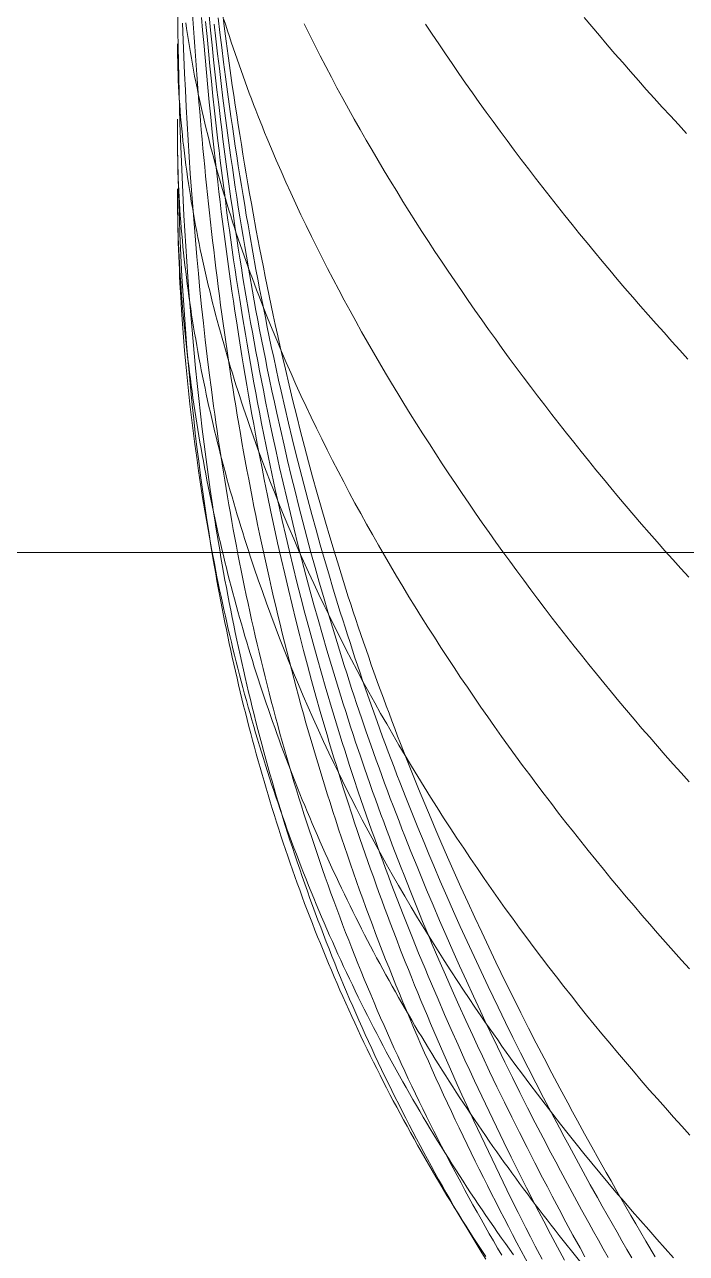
# Model space of a CAD drawing. Extents: x 11249 to 82946, y 15238 to 34763.
# Drawn here: x 53569 to 53851, y 26323 to 26846 of the extents above; entities that cross this region are included whole.
import ezdxf

# ---------------------------------------------------------------- set-up
doc = ezdxf.new("R2010")
doc.units = 0
doc.header["$LTSCALE"] = 250
doc.layers.add('03_Lines_Frames1', color=7, linetype='CONTINUOUS', lineweight=15)
doc.layers.add('03_Lines_Grid', color=253, linetype='CONTINUOUS', lineweight=15)

msp = doc.modelspace()

# ---------------------------------------------------------------- linework, layer by layer
at = {"layer": '03_Lines_Frames1'}
for points in [[(53765.18, 26320.53), (53763.44, 26323.32), (53761.72, 26326.13), (53760.01, 26328.93), (53758.31, 26331.75), (53756.61, 26334.57), (53754.93, 26337.4), (53753.27, 26340.24), (53751.61, 26343.08), (53749.96, 26345.93), (53748.33, 26348.79), (53746.7, 26351.65), (53745.09, 26354.52), (53743.49, 26357.39), (53741.9, 26360.27), (53740.32, 26363.15), (53738.75, 26366.05), (53737.18, 26368.96), (53735.63, 26371.87), (53734.1, 26374.79), (53732.57, 26377.72), (53731.05, 26380.65), (53729.55, 26383.59), (53728.06, 26386.53), (53726.58, 26389.48), (53725.11, 26392.44), (53723.65, 26395.4), (53722.21, 26398.37), (53720.78, 26401.34), (53719.36, 26404.32), (53717.95, 26407.31), (53716.56, 26410.3), (53715.18, 26413.29), (53713.81, 26416.29), (53712.45, 26419.29), (53711.11, 26422.3), (53709.78, 26425.32), (53708.46, 26428.34), (53707.16, 26431.36), (53705.87, 26434.4), (53704.59, 26437.43), (53703.32, 26440.48), (53702.06, 26443.52), (53700.82, 26446.58), (53699.6, 26449.64), (53698.38, 26452.7), (53697.18, 26455.77), (53695.99, 26458.84), (53694.82, 26461.91), (53693.66, 26464.98), (53692.51, 26468.05), (53691.38, 26471.13), (53690.26, 26474.22), (53689.15, 26477.31), (53688.05, 26480.4), (53686.97, 26483.5), (53685.9, 26486.6), (53684.84, 26489.71), (53683.8, 26492.82), (53682.77, 26495.94), (53681.75, 26499.06), (53680.75, 26502.19), (53679.75, 26505.31), (53678.77, 26508.45), (53677.81, 26511.57), (53676.86, 26514.7), (53675.93, 26517.83), (53675, 26520.96), (53674.09, 26524.1), (53673.19, 26527.24), (53672.3, 26530.38), (53671.43, 26533.53), (53670.57, 26536.68), (53669.72, 26539.83), (53668.88, 26542.99), (53668.05, 26546.15), (53667.24, 26549.32), (53666.44, 26552.48), (53665.65, 26555.65), (53664.87, 26558.83), (53664.11, 26561.99), (53663.36, 26565.16), (53662.62, 26568.33), (53661.9, 26571.51), (53661.18, 26574.68), (53660.48, 26577.86), (53659.78, 26581.04), (53659.1, 26584.23), (53658.44, 26587.41), (53657.78, 26590.6), (53657.13, 26593.79), (53656.49, 26596.98), (53655.87, 26600.18), (53655.26, 26603.38), (53654.65, 26606.58), (53654.06, 26609.78), (53653.48, 26612.98), (53652.91, 26616.18), (53652.35, 26619.38), (53651.8, 26622.59), (53651.27, 26625.79), (53650.74, 26629), (53650.22, 26632.21), (53649.71, 26635.42), (53649.21, 26638.63), (53648.73, 26641.85), (53647.78, 26648.28), (53646.87, 26654.72), (53646, 26661.16), (53645.17, 26667.62), (53644.37, 26674.08), (53643.61, 26680.54), (53642.88, 26687.01), (53642.19, 26693.48), (53641.53, 26699.95), (53640.9, 26706.43), (53640.3, 26712.91), (53639.73, 26719.41), (53639.2, 26725.91), (53638.69, 26732.42), (53638.21, 26738.92), (53637.76, 26745.43), (53637.34, 26751.94), (53636.95, 26758.46), (53636.58, 26764.97), (53636.23, 26771.5), (53635.91, 26778.03), (53635.62, 26784.56), (53635.35, 26791.1), (53635.1, 26797.64), (53634.87, 26804.19), (53634.67, 26810.73), (53634.49, 26817.28), (53634.33, 26823.83), (53634.2, 26830.38), (53634.08, 26836.94), (53633.99, 26843.49), (53633.91, 26850.05)], [(53789.13, 26320.56), (53786.23, 26326.14), (53784.23, 26330.05), (53782.24, 26333.96), (53778.98, 26340.42), (53775.75, 26346.89), (53772.55, 26353.39), (53769.39, 26359.89), (53766.26, 26366.41), (53763.16, 26372.95), (53760.09, 26379.51), (53757.06, 26386.08), (53755.03, 26390.52), (53753.02, 26394.97), (53750.12, 26401.44), (53747.26, 26407.93), (53744.44, 26414.43), (53741.65, 26420.95), (53740.27, 26424.22), (53738.9, 26427.48), (53737.54, 26430.76), (53736.19, 26434.03), (53734.85, 26437.31), (53733.51, 26440.6), (53732.19, 26443.89), (53730.88, 26447.18), (53728.9, 26452.2), (53726.95, 26457.22), (53725.71, 26460.47), (53724.47, 26463.73), (53723.24, 26466.98), (53722.02, 26470.24), (53720.82, 26473.51), (53719.62, 26476.78), (53718.43, 26480.05), (53717.26, 26483.33), (53716.09, 26486.6), (53714.93, 26489.89), (53713.79, 26493.17), (53712.65, 26496.46), (53711.53, 26499.76), (53710.41, 26503.06), (53709.3, 26506.36), (53708.21, 26509.66), (53706.37, 26515.28), (53704.57, 26520.91), (53703.53, 26524.18), (53702.51, 26527.45), (53701.5, 26530.73), (53700.49, 26534.01), (53699.5, 26537.29), (53698.51, 26540.57), (53697.54, 26543.86), (53696.57, 26547.15), (53694.67, 26553.74), (53692.81, 26560.34), (53690.98, 26566.95), (53689.19, 26573.57), (53687.55, 26579.82), (53685.93, 26586.07), (53684.27, 26592.63), (53682.64, 26599.21), (53681.05, 26605.79), (53679.5, 26612.38), (53677.98, 26618.98), (53676.49, 26625.59), (53675.04, 26632.21), (53673.62, 26638.83), (53672.19, 26645.71), (53670.79, 26652.59), (53669.83, 26657.42), (53668.88, 26662.26), (53667.96, 26667.09), (53667.05, 26671.93), (53666.28, 26676.08), (53665.53, 26680.23), (53664.79, 26684.38), (53664.06, 26688.54), (53663.34, 26692.69), (53662.64, 26696.85), (53661.94, 26701.01), (53661.26, 26705.18), (53660.07, 26712.62), (53658.91, 26720.07), (53658.27, 26724.3), (53657.65, 26728.52), (53657.03, 26732.75), (53656.43, 26736.98), (53655.83, 26741.21), (53655.25, 26745.44), (53654.68, 26749.67), (53654.12, 26753.91), (53653.57, 26758.14), (53653.03, 26762.37), (53652.5, 26766.61), (53651.98, 26770.84), (53651.47, 26775.08), (53650.97, 26779.31), (53650, 26787.79), (53649.3, 26794.14), (53648.63, 26800.49), (53647.97, 26806.84), (53647.34, 26813.2), (53646.72, 26819.56), (53646.12, 26825.91), (53645.55, 26832.27), (53644.99, 26838.64), (53644.54, 26843.94), (53644.11, 26849.25)], [(53807.36, 26321.64), (53805.31, 26325.36), (53802.31, 26330.87), (53799.32, 26336.39), (53796.36, 26341.92), (53793.42, 26347.47), (53791.39, 26351.35), (53789.36, 26355.23), (53786.04, 26361.65), (53782.76, 26368.08), (53779.51, 26374.52), (53776.28, 26380.98), (53773.09, 26387.46), (53769.93, 26393.95), (53766.81, 26400.46), (53763.71, 26406.98), (53761.64, 26411.39), (53759.58, 26415.81), (53756.63, 26422.24), (53753.71, 26428.68), (53750.82, 26435.13), (53747.97, 26441.6), (53745.15, 26448.08), (53743.76, 26451.33), (53742.37, 26454.59), (53741, 26457.84), (53739.63, 26461.1), (53738.27, 26464.37), (53736.93, 26467.64), (53734.9, 26472.61), (53732.89, 26477.6), (53731.61, 26480.82), (53730.33, 26484.05), (53729.07, 26487.28), (53727.81, 26490.51), (53726.57, 26493.75), (53725.33, 26496.99), (53724.1, 26500.24), (53722.89, 26503.49), (53721.68, 26506.74), (53720.49, 26510), (53719.3, 26513.26), (53718.12, 26516.52), (53716.95, 26519.79), (53715.8, 26523.06), (53714.65, 26526.34), (53713.51, 26529.61), (53711.61, 26535.19), (53709.73, 26540.77), (53708.66, 26544.01), (53707.59, 26547.26), (53706.54, 26550.5), (53705.49, 26553.75), (53704.45, 26557.01), (53703.43, 26560.27), (53702.41, 26563.53), (53701.4, 26566.79), (53700.41, 26570.05), (53699.42, 26573.32), (53697.47, 26579.87), (53695.56, 26586.43), (53693.69, 26593), (53691.97, 26599.19), (53690.27, 26605.39), (53688.53, 26611.9), (53686.83, 26618.42), (53685.16, 26624.95), (53683.53, 26631.49), (53681.93, 26638.04), (53680.37, 26644.6), (53678.84, 26651.17), (53677.34, 26657.74), (53675.83, 26664.56), (53674.35, 26671.39), (53673.34, 26676.19), (53672.34, 26680.98), (53671.36, 26685.78), (53670.4, 26690.59), (53669.59, 26694.71), (53668.79, 26698.83), (53668, 26702.96), (53667.22, 26707.08), (53666.46, 26711.21), (53665.71, 26715.35), (53664.97, 26719.48), (53664.24, 26723.62), (53662.97, 26731.02), (53661.73, 26738.43), (53661.05, 26742.64), (53660.38, 26746.85), (53659.72, 26751.06), (53659.07, 26755.27), (53658.43, 26759.48), (53657.8, 26763.7), (53657.19, 26767.91), (53656.58, 26772.13), (53655.99, 26776.35), (53655.41, 26780.56), (53654.83, 26784.78), (53654.27, 26789), (53653.72, 26793.22), (53653.18, 26797.44), (53652.65, 26801.67), (53652.13, 26805.89), (53651.37, 26812.22), (53650.64, 26818.55), (53649.92, 26824.87), (53649.23, 26831.21), (53648.56, 26837.54), (53647.91, 26843.88), (53647.27, 26850.22)], [(53827.43, 26321.1), (53825.3, 26324.75), (53823.18, 26328.42), (53821.07, 26332.09), (53818.96, 26335.77), (53816.87, 26339.45), (53814.78, 26343.13), (53812.71, 26346.83), (53809.66, 26352.3), (53806.63, 26357.78), (53803.62, 26363.28), (53800.63, 26368.78), (53798.56, 26372.63), (53796.5, 26376.49), (53793.13, 26382.86), (53789.79, 26389.24), (53786.48, 26395.64), (53783.2, 26402.05), (53779.95, 26408.48), (53776.73, 26414.93), (53773.54, 26421.39), (53770.39, 26427.87), (53768.28, 26432.25), (53766.18, 26436.64), (53763.16, 26443.01), (53760.18, 26449.4), (53757.23, 26455.81), (53754.32, 26462.23), (53751.43, 26468.67), (53748.59, 26475.12), (53745.78, 26481.59), (53743, 26488.07), (53740.92, 26493.01), (53738.85, 26497.96), (53736.22, 26504.36), (53733.63, 26510.77), (53731.07, 26517.19), (53729.81, 26520.41), (53728.55, 26523.64), (53727.3, 26526.86), (53726.07, 26530.09), (53724.84, 26533.32), (53723.62, 26536.56), (53722.41, 26539.8), (53721.22, 26543.05), (53720.03, 26546.3), (53718.85, 26549.55), (53716.87, 26555.07), (53714.92, 26560.61), (53713.81, 26563.82), (53712.7, 26567.04), (53711.61, 26570.26), (53710.52, 26573.48), (53709.44, 26576.71), (53708.37, 26579.94), (53707.32, 26583.17), (53706.27, 26586.41), (53705.23, 26589.65), (53704.2, 26592.89), (53703.18, 26596.13), (53702.17, 26599.38), (53700.18, 26605.89), (53698.23, 26612.4), (53696.42, 26618.54), (53694.66, 26624.69), (53692.84, 26631.15), (53691.05, 26637.62), (53689.31, 26644.1), (53687.6, 26650.59), (53685.92, 26657.08), (53684.28, 26663.59), (53682.68, 26670.1), (53681.1, 26676.63), (53679.51, 26683.4), (53677.96, 26690.18), (53676.89, 26694.93), (53675.84, 26699.69), (53674.8, 26704.46), (53673.79, 26709.22), (53672.93, 26713.32), (53672.08, 26717.41), (53671.25, 26721.51), (53670.43, 26725.61), (53669.62, 26729.72), (53668.82, 26733.82), (53668.04, 26737.93), (53667.27, 26742.04), (53665.91, 26749.4), (53664.6, 26756.78), (53663.87, 26760.96), (53663.15, 26765.15), (53662.45, 26769.35), (53661.75, 26773.54), (53661.07, 26777.74), (53660.4, 26781.93), (53659.74, 26786.13), (53659.09, 26790.33), (53658.45, 26794.53), (53657.83, 26798.73), (53657.21, 26802.94), (53656.61, 26807.14), (53656.02, 26811.35), (53655.44, 26815.55), (53654.87, 26819.76), (53654.31, 26823.97), (53653.49, 26830.27), (53652.69, 26836.58), (53651.92, 26842.88), (53651.17, 26849.19)], [(53837.36, 26321.63), (53833.4, 26328.27), (53831.24, 26331.91), (53829.1, 26335.56), (53826.96, 26339.21), (53824.83, 26342.87), (53822.71, 26346.53), (53820.6, 26350.2), (53818.51, 26353.88), (53816.42, 26357.55), (53813.34, 26363.01), (53810.29, 26368.47), (53807.26, 26373.95), (53804.25, 26379.43), (53802.16, 26383.27), (53800.08, 26387.11), (53796.68, 26393.46), (53793.32, 26399.82), (53789.98, 26406.19), (53786.67, 26412.58), (53783.39, 26418.99), (53780.14, 26425.41), (53776.92, 26431.85), (53773.74, 26438.31), (53771.6, 26442.67), (53769.49, 26447.04), (53766.44, 26453.39), (53763.43, 26459.76), (53760.45, 26466.14), (53757.5, 26472.54), (53754.59, 26478.95), (53751.7, 26485.38), (53748.86, 26491.83), (53746.05, 26498.29), (53743.94, 26503.2), (53741.85, 26508.13), (53739.18, 26514.5), (53736.55, 26520.89), (53733.95, 26527.29), (53731.39, 26533.7), (53730.13, 26536.91), (53728.87, 26540.13), (53727.62, 26543.35), (53726.38, 26546.57), (53725.16, 26549.8), (53723.94, 26553.03), (53722.73, 26556.27), (53721.53, 26559.51), (53719.52, 26565.01), (53717.53, 26570.52), (53716.4, 26573.72), (53715.27, 26576.92), (53714.15, 26580.13), (53713.05, 26583.34), (53711.95, 26586.55), (53710.86, 26589.77), (53709.78, 26592.99), (53708.71, 26596.21), (53707.65, 26599.43), (53706.6, 26602.66), (53705.56, 26605.89), (53704.53, 26609.13), (53703.51, 26612.37), (53702.5, 26615.61), (53700.51, 26622.1), (53698.67, 26628.21), (53696.86, 26634.34), (53695, 26640.77), (53693.18, 26647.21), (53691.39, 26653.66), (53689.64, 26660.12), (53687.93, 26666.6), (53686.25, 26673.08), (53684.61, 26679.57), (53683, 26686.06), (53681.37, 26692.81), (53679.77, 26699.56), (53678.68, 26704.3), (53677.6, 26709.04), (53676.54, 26713.79), (53675.5, 26718.53), (53674.62, 26722.61), (53673.75, 26726.7), (53672.89, 26730.78), (53672.05, 26734.87), (53671.22, 26738.96), (53670.4, 26743.05), (53669.59, 26747.14), (53668.8, 26751.24), (53667.4, 26758.59), (53666.05, 26765.94), (53665.3, 26770.12), (53664.55, 26774.3), (53663.83, 26778.48), (53663.11, 26782.67), (53662.4, 26786.85), (53661.71, 26791.04), (53661.03, 26795.23), (53660.36, 26799.43), (53659.7, 26803.62), (53659.06, 26807.81), (53658.42, 26812), (53657.8, 26816.2), (53657.18, 26820.4), (53656.58, 26824.6), (53655.99, 26828.8), (53655.41, 26833), (53654.56, 26839.29), (53653.74, 26845.58), (53652.94, 26851.88)], [(53851.81, 26523.85), (53848.4, 26527.61), (53845.01, 26531.39), (53841.64, 26535.19), (53838.31, 26538.99), (53834.99, 26542.8), (53831.69, 26546.62), (53828.42, 26550.47), (53825.15, 26554.32), (53821.91, 26558.19), (53818.68, 26562.08), (53815.47, 26565.98), (53812.28, 26569.88), (53809.11, 26573.8), (53805.95, 26577.73), (53802.82, 26581.67), (53799.7, 26585.62), (53796.59, 26589.59), (53793.51, 26593.58), (53790.44, 26597.57), (53787.39, 26601.59), (53784.36, 26605.61), (53781.35, 26609.65), (53778.36, 26613.7), (53775.38, 26617.76), (53772.43, 26621.84), (53769.49, 26625.93), (53766.57, 26630.04), (53763.66, 26634.17), (53760.78, 26638.31), (53757.91, 26642.47), (53755.06, 26646.64), (53752.24, 26650.82), (53749.43, 26655.02), (53746.64, 26659.23), (53743.88, 26663.45), (53741.12, 26667.71), (53738.39, 26671.98), (53735.68, 26676.26), (53732.99, 26680.56), (53730.32, 26684.87), (53727.68, 26689.19), (53725.05, 26693.53), (53722.46, 26697.88), (53719.87, 26702.27), (53717.31, 26706.67), (53714.78, 26711.08), (53712.27, 26715.51), (53709.79, 26719.96), (53707.33, 26724.42), (53704.9, 26728.89), (53702.5, 26733.38), (53700.11, 26737.89), (53697.76, 26742.43), (53695.43, 26746.97), (53693.14, 26751.54), (53690.87, 26756.11), (53688.64, 26760.71), (53686.43, 26765.31), (53684.26, 26769.94), (53682.12, 26774.58), (53680.01, 26779.24), (53677.93, 26783.92), (53675.89, 26788.61), (53673.89, 26793.32), (53671.92, 26798.04), (53670.95, 26800.4), (53669.98, 26802.77), (53669.03, 26805.15), (53668.09, 26807.53), (53667.16, 26809.91), (53666.23, 26812.29), (53665.32, 26814.68), (53664.42, 26817.07), (53663.52, 26819.47), (53662.64, 26821.87), (53661.77, 26824.27), (53660.9, 26826.68), (53660.05, 26829.09), (53659.21, 26831.5), (53658.38, 26833.92), (53657.56, 26836.34), (53656.75, 26838.77), (53655.95, 26841.2), (53655.16, 26843.63), (53654.39, 26846.07), (53653.62, 26848.5)], [(53771.98, 26322.24), (53770.19, 26325.29), (53768.42, 26328.35), (53766.66, 26331.42), (53764.9, 26334.49), (53763.16, 26337.57), (53761.43, 26340.65), (53759.71, 26343.74), (53757.99, 26346.84), (53756.29, 26349.94), (53754.61, 26353.05), (53752.93, 26356.16), (53751.26, 26359.28), (53749.61, 26362.41), (53747.97, 26365.54), (53746.33, 26368.7), (53744.71, 26371.87), (53743.09, 26375.04), (53741.49, 26378.22), (53739.9, 26381.4), (53738.33, 26384.6), (53736.76, 26387.79), (53735.21, 26391), (53733.67, 26394.21), (53732.15, 26397.42), (53730.63, 26400.65), (53729.13, 26403.87), (53727.64, 26407.11), (53726.17, 26410.35), (53724.7, 26413.59), (53723.25, 26416.84), (53721.81, 26420.11), (53720.38, 26423.38), (53718.96, 26426.65), (53717.55, 26429.94), (53716.16, 26433.23), (53714.78, 26436.52), (53713.41, 26439.82), (53712.06, 26443.13), (53710.71, 26446.44), (53709.38, 26449.75), (53708.07, 26453.07), (53706.76, 26456.4), (53705.47, 26459.73), (53704.19, 26463.06), (53702.93, 26466.4), (53701.68, 26469.75), (53700.44, 26473.1), (53699.22, 26476.45), (53698, 26479.81), (53696.8, 26483.18), (53695.62, 26486.55), (53694.45, 26489.92), (53693.29, 26493.3), (53692.14, 26496.69), (53691.01, 26500.08), (53689.89, 26503.47), (53688.78, 26506.87), (53687.69, 26510.27), (53686.61, 26513.67), (53685.54, 26517.08), (53684.49, 26520.5), (53683.45, 26523.91), (53682.42, 26527.33), (53681.41, 26530.75), (53680.41, 26534.17), (53679.42, 26537.6), (53678.45, 26541.03), (53677.49, 26544.47), (53676.54, 26547.91), (53675.61, 26551.35), (53674.69, 26554.79), (53673.78, 26558.24), (53672.88, 26561.7), (53672, 26565.15), (53671.13, 26568.61), (53670.27, 26572.07), (53669.43, 26575.54), (53668.59, 26579.01), (53667.78, 26582.47), (53666.97, 26585.94), (53666.18, 26589.4), (53665.4, 26592.88), (53664.63, 26596.35), (53663.87, 26599.83), (53663.13, 26603.31), (53662.4, 26606.79), (53661.68, 26610.28), (53660.97, 26613.76), (53660.27, 26617.25), (53659.59, 26620.74), (53658.92, 26624.24), (53658.26, 26627.74), (53657.61, 26631.23), (53656.97, 26634.74), (53656.34, 26638.23), (53655.73, 26641.73), (53655.12, 26645.23), (53654.53, 26648.74), (53653.95, 26652.24), (53653.38, 26655.75), (53652.82, 26659.26), (53652.27, 26662.77), (53651.74, 26666.28), (53651.21, 26669.79), (53650.69, 26673.31), (53650.19, 26676.82), (53649.69, 26680.34), (53649.2, 26683.86), (53648.73, 26687.38), (53648.26, 26690.9), (53647.36, 26697.95), (53646.49, 26705), (53645.67, 26712.06), (53644.88, 26719.12), (53644.12, 26726.18), (53643.4, 26733.25), (53642.72, 26740.32), (53642.07, 26747.39), (53641.45, 26754.47), (53640.86, 26761.56), (53640.3, 26768.65), (53639.78, 26775.74), (53639.28, 26782.83), (53638.81, 26789.93), (53638.36, 26797.02), (53637.95, 26804.12), (53637.56, 26811.24), (53637.19, 26818.35), (53636.84, 26825.47), (53636.52, 26832.58), (53636.22, 26839.7), (53635.95, 26846.82)], [(53851.98, 26444.17), (53848.54, 26447.96), (53845.12, 26451.76), (53841.72, 26455.59), (53838.34, 26459.42), (53834.99, 26463.27), (53831.65, 26467.13), (53828.34, 26471), (53825.04, 26474.89), (53821.76, 26478.8), (53818.5, 26482.72), (53815.26, 26486.65), (53812.03, 26490.6), (53808.83, 26494.56), (53805.64, 26498.53), (53802.48, 26502.52), (53799.33, 26506.52), (53796.2, 26510.54), (53793.09, 26514.57), (53790, 26518.62), (53786.93, 26522.68), (53783.87, 26526.75), (53780.84, 26530.84), (53777.83, 26534.95), (53774.84, 26539.07), (53771.87, 26543.2), (53768.92, 26547.35), (53765.98, 26551.51), (53763.07, 26555.69), (53760.18, 26559.89), (53757.31, 26564.1), (53754.46, 26568.32), (53751.63, 26572.56), (53748.82, 26576.82), (53746.04, 26581.09), (53743.27, 26585.37), (53740.53, 26589.67), (53737.81, 26593.99), (53735.11, 26598.33), (53732.44, 26602.68), (53729.78, 26607.05), (53727.16, 26611.43), (53724.55, 26615.83), (53721.97, 26620.24), (53719.42, 26624.66), (53716.89, 26629.11), (53714.38, 26633.58), (53711.9, 26638.06), (53709.44, 26642.55), (53707.02, 26647.06), (53704.62, 26651.58), (53702.25, 26656.12), (53699.9, 26660.67), (53697.58, 26665.25), (53695.29, 26669.84), (53693.04, 26674.45), (53690.81, 26679.07), (53688.61, 26683.71), (53686.44, 26688.36), (53684.31, 26693.02), (53682.2, 26697.7), (53680.13, 26702.4), (53678.1, 26707.12), (53676.09, 26711.84), (53674.12, 26716.59), (53672.19, 26721.35), (53670.29, 26726.12), (53668.43, 26730.91), (53667.52, 26733.3), (53666.61, 26735.71), (53665.71, 26738.11), (53664.83, 26740.52), (53663.95, 26742.93), (53663.08, 26745.35), (53662.22, 26747.77), (53661.37, 26750.19), (53660.54, 26752.62), (53659.71, 26755.05), (53658.89, 26757.48), (53658.08, 26759.92), (53657.29, 26762.36), (53656.5, 26764.81), (53655.73, 26767.25), (53654.96, 26769.7), (53654.21, 26772.16), (53653.46, 26774.62), (53652.73, 26777.07), (53652.01, 26779.54), (53651.31, 26782), (53650.61, 26784.47), (53649.92, 26786.94), (53649.25, 26789.42), (53648.59, 26791.89), (53647.94, 26794.38), (53647.3, 26796.86), (53646.68, 26799.35), (53646.06, 26801.84), (53645.46, 26804.33), (53644.88, 26806.83), (53644.3, 26809.33), (53643.74, 26811.83), (53643.19, 26814.34), (53642.66, 26816.84), (53642.14, 26819.35), (53641.63, 26821.86), (53641.14, 26824.37), (53640.66, 26826.89), (53640.19, 26829.41), (53639.74, 26831.93), (53639.3, 26834.46), (53638.88, 26836.98), (53638.48, 26839.51), (53638.09, 26842.04), (53637.71, 26844.57), (53637.35, 26847.1)], [(53798.64, 26320.15), (53795.68, 26325.69), (53792.74, 26331.24), (53789.83, 26336.81), (53787.81, 26340.7), (53785.8, 26344.6), (53782.51, 26351.03), (53779.25, 26357.49), (53776.03, 26363.95), (53772.83, 26370.44), (53769.67, 26376.94), (53766.54, 26383.45), (53763.45, 26389.98), (53760.38, 26396.53), (53758.33, 26400.96), (53756.3, 26405.39), (53753.37, 26411.84), (53750.48, 26418.31), (53747.63, 26424.78), (53744.81, 26431.28), (53743.41, 26434.53), (53742.02, 26437.79), (53740.65, 26441.05), (53739.28, 26444.31), (53737.92, 26447.58), (53736.57, 26450.85), (53735.23, 26454.13), (53733.9, 26457.41), (53731.9, 26462.41), (53729.92, 26467.41), (53728.65, 26470.65), (53727.4, 26473.89), (53726.15, 26477.13), (53724.91, 26480.38), (53723.69, 26483.63), (53722.47, 26486.89), (53721.27, 26490.15), (53720.07, 26493.41), (53718.88, 26496.68), (53717.71, 26499.94), (53716.54, 26503.22), (53715.38, 26506.5), (53714.24, 26509.78), (53713.1, 26513.06), (53711.97, 26516.35), (53710.86, 26519.64), (53708.99, 26525.24), (53707.15, 26530.84), (53706.09, 26534.1), (53705.05, 26537.36), (53704.01, 26540.62), (53702.99, 26543.88), (53701.97, 26547.15), (53700.97, 26550.42), (53699.97, 26553.7), (53698.98, 26556.97), (53698.01, 26560.25), (53697.04, 26563.53), (53695.14, 26570.11), (53693.27, 26576.69), (53691.44, 26583.29), (53689.75, 26589.5), (53688.1, 26595.73), (53686.4, 26602.27), (53684.73, 26608.82), (53683.1, 26615.38), (53681.51, 26621.94), (53679.95, 26628.52), (53678.43, 26635.1), (53676.93, 26641.69), (53675.48, 26648.29), (53674, 26655.14), (53672.56, 26662), (53671.58, 26666.81), (53670.61, 26671.62), (53669.65, 26676.44), (53668.72, 26681.26), (53667.93, 26685.4), (53667.15, 26689.53), (53666.39, 26693.67), (53665.64, 26697.81), (53664.9, 26701.96), (53664.17, 26706.1), (53663.45, 26710.25), (53662.75, 26714.4), (53661.51, 26721.82), (53660.32, 26729.26), (53659.66, 26733.47), (53659.01, 26737.69), (53658.37, 26741.91), (53657.74, 26746.13), (53657.13, 26750.35), (53656.52, 26754.57), (53655.93, 26758.8), (53655.34, 26763.02), (53654.77, 26767.25), (53654.21, 26771.47), (53653.66, 26775.7), (53653.12, 26779.92), (53652.59, 26784.15), (53652.07, 26788.38), (53651.56, 26792.61), (53651.06, 26796.84), (53650.33, 26803.18), (53649.63, 26809.52), (53648.94, 26815.86), (53648.28, 26822.21), (53647.63, 26828.55), (53647.01, 26834.9), (53646.41, 26841.25), (53645.82, 26847.6)], [(53817.31, 26321.31), (53815.22, 26325), (53813.14, 26328.69), (53811.07, 26332.39), (53809.01, 26336.09), (53805.98, 26341.59), (53802.97, 26347.09), (53799.99, 26352.6), (53797.03, 26358.13), (53794.97, 26361.99), (53792.93, 26365.86), (53789.59, 26372.25), (53786.27, 26378.66), (53782.99, 26385.08), (53779.74, 26391.52), (53776.52, 26397.97), (53773.33, 26404.44), (53770.17, 26410.93), (53767.05, 26417.43), (53764.96, 26421.82), (53762.88, 26426.23), (53759.89, 26432.63), (53756.94, 26439.04), (53754.02, 26445.47), (53751.14, 26451.92), (53748.29, 26458.38), (53745.48, 26464.86), (53742.7, 26471.35), (53741.33, 26474.6), (53739.96, 26477.86), (53737.9, 26482.81), (53735.87, 26487.78), (53733.27, 26494.2), (53731.99, 26497.42), (53730.72, 26500.64), (53729.45, 26503.87), (53728.2, 26507.1), (53726.95, 26510.33), (53725.72, 26513.56), (53724.49, 26516.8), (53723.27, 26520.05), (53722.07, 26523.29), (53720.87, 26526.54), (53719.68, 26529.8), (53718.5, 26533.06), (53717.34, 26536.32), (53716.18, 26539.58), (53714.24, 26545.13), (53712.32, 26550.69), (53711.23, 26553.92), (53710.14, 26557.15), (53709.07, 26560.38), (53708, 26563.62), (53706.94, 26566.86), (53705.9, 26570.1), (53704.86, 26573.35), (53703.83, 26576.6), (53702.81, 26579.85), (53701.81, 26583.11), (53699.82, 26589.63), (53697.87, 26596.16), (53695.96, 26602.7), (53694.19, 26608.87), (53692.46, 26615.04), (53690.68, 26621.53), (53688.94, 26628.02), (53687.23, 26634.53), (53685.56, 26641.04), (53683.92, 26647.57), (53682.32, 26654.1), (53680.75, 26660.64), (53679.22, 26667.19), (53677.67, 26673.98), (53676.15, 26680.79), (53675.11, 26685.56), (53674.08, 26690.34), (53673.08, 26695.12), (53672.09, 26699.91), (53671.25, 26704.02), (53670.43, 26708.13), (53669.62, 26712.24), (53668.82, 26716.35), (53668.04, 26720.47), (53667.26, 26724.59), (53666.5, 26728.71), (53665.75, 26732.83), (53664.44, 26740.22), (53663.16, 26747.61), (53662.45, 26751.8), (53661.76, 26756), (53661.08, 26760.2), (53660.4, 26764.41), (53659.74, 26768.61), (53659.09, 26772.82), (53658.46, 26777.03), (53657.83, 26781.24), (53657.21, 26785.44), (53656.61, 26789.65), (53656.02, 26793.86), (53655.44, 26798.07), (53654.86, 26802.29), (53654.3, 26806.5), (53653.75, 26810.72), (53653.21, 26814.93), (53652.42, 26821.25), (53651.66, 26827.56), (53650.91, 26833.88), (53650.19, 26840.2), (53649.49, 26846.53)], [(53851.6, 26610.94), (53848.19, 26614.7), (53844.8, 26618.47), (53841.45, 26622.23), (53838.11, 26626.01), (53834.8, 26629.8), (53831.51, 26633.61), (53828.23, 26637.43), (53824.97, 26641.27), (53821.72, 26645.12), (53818.49, 26648.99), (53815.29, 26652.85), (53812.1, 26656.73), (53808.93, 26660.62), (53805.78, 26664.53), (53802.64, 26668.44), (53799.52, 26672.37), (53796.41, 26676.32), (53793.32, 26680.28), (53790.25, 26684.25), (53787.2, 26688.23), (53784.16, 26692.23), (53781.15, 26696.24), (53778.15, 26700.26), (53775.17, 26704.3), (53772.2, 26708.35), (53769.26, 26712.41), (53766.32, 26716.5), (53763.41, 26720.6), (53760.51, 26724.72), (53757.63, 26728.85), (53754.77, 26732.99), (53751.93, 26737.14), (53749.11, 26741.31), (53746.31, 26745.5), (53743.51, 26749.72), (53740.74, 26753.95), (53737.99, 26758.19), (53735.26, 26762.45), (53732.55, 26766.73), (53729.86, 26771.02), (53727.2, 26775.32), (53724.56, 26779.63), (53721.92, 26783.99), (53719.32, 26788.36), (53716.73, 26792.74), (53714.18, 26797.14), (53711.64, 26801.55), (53709.14, 26805.98), (53706.66, 26810.42), (53704.21, 26814.88), (53701.77, 26819.37), (53699.37, 26823.88), (53696.99, 26828.4), (53694.64, 26832.94), (53692.32, 26837.49), (53690.03, 26842.06), (53687.78, 26846.65)], [(53851.3, 26703.88), (53847.86, 26707.63), (53844.47, 26711.36), (53841.09, 26715.11), (53837.73, 26718.87), (53834.39, 26722.65), (53831.07, 26726.44), (53827.76, 26730.25), (53824.47, 26734.08), (53821.2, 26737.92), (53817.95, 26741.75), (53814.72, 26745.6), (53811.5, 26749.47), (53808.3, 26753.34), (53805.12, 26757.23), (53801.95, 26761.13), (53798.81, 26765.05), (53795.67, 26768.98), (53792.56, 26772.92), (53789.46, 26776.88), (53786.38, 26780.85), (53783.32, 26784.83), (53780.28, 26788.83), (53777.25, 26792.84), (53774.25, 26796.86), (53771.26, 26800.9), (53768.28, 26804.97), (53765.31, 26809.05), (53762.37, 26813.14), (53759.45, 26817.25), (53756.54, 26821.37), (53753.66, 26825.5), (53750.79, 26829.65), (53747.95, 26833.82), (53745.11, 26838.02), (53742.29, 26842.23), (53739.49, 26846.46)], [(53765.13, 26321.67), (53763.43, 26324.25), (53761.75, 26326.83), (53760.07, 26329.42), (53758.41, 26332.02), (53756.75, 26334.62), (53755.11, 26337.22), (53753.47, 26339.84), (53751.84, 26342.46), (53750.22, 26345.09), (53748.62, 26347.73), (53747.02, 26350.38), (53745.43, 26353.03), (53743.85, 26355.69), (53742.28, 26358.35), (53740.73, 26361.02), (53739.18, 26363.7), (53737.64, 26366.38), (53736.12, 26369.07), (53734.6, 26371.76), (53733.1, 26374.46), (53731.61, 26377.17), (53730.13, 26379.88), (53728.66, 26382.6), (53727.2, 26385.31), (53725.76, 26388.04), (53724.33, 26390.77), (53722.91, 26393.5), (53721.5, 26396.24), (53720.1, 26398.99), (53718.71, 26401.74), (53717.34, 26404.5), (53715.97, 26407.27), (53714.62, 26410.04), (53713.28, 26412.82), (53711.95, 26415.6), (53710.64, 26418.38), (53709.33, 26421.18), (53708.04, 26423.97), (53706.76, 26426.78), (53705.5, 26429.57), (53704.25, 26432.37), (53703.01, 26435.17), (53701.78, 26437.98), (53700.57, 26440.8), (53699.37, 26443.62), (53698.18, 26446.44), (53697, 26449.27), (53695.83, 26452.1), (53694.68, 26454.94), (53693.53, 26457.79), (53692.4, 26460.64), (53691.29, 26463.49), (53690.18, 26466.35), (53689.09, 26469.21), (53688, 26472.08), (53686.94, 26474.93), (53685.89, 26477.79), (53684.85, 26480.66), (53683.82, 26483.52), (53682.81, 26486.39), (53681.8, 26489.27), (53680.81, 26492.15), (53679.83, 26495.03), (53678.86, 26497.92), (53677.91, 26500.81), (53676.96, 26503.71), (53676.03, 26506.61), (53675.11, 26509.51), (53674.2, 26512.42), (53673.3, 26515.33), (53672.42, 26518.24), (53671.55, 26521.15), (53670.69, 26524.06), (53669.84, 26526.97), (53669.01, 26529.88), (53668.18, 26532.8), (53667.37, 26535.72), (53666.57, 26538.64), (53665.78, 26541.57), (53665, 26544.49), (53664.24, 26547.43), (53663.48, 26550.36), (53662.74, 26553.3), (53662, 26556.24), (53661.28, 26559.18), (53660.57, 26562.13), (53659.87, 26565.08), (53659.18, 26568.03), (53658.5, 26570.97), (53657.83, 26573.92), (53657.18, 26576.88), (53656.53, 26579.83), (53655.89, 26582.79), (53655.27, 26585.75), (53654.66, 26588.71), (53654.05, 26591.67), (53653.46, 26594.63), (53652.87, 26597.6), (53652.3, 26600.57), (53651.74, 26603.54), (53651.18, 26606.51), (53650.64, 26609.49), (53650.11, 26612.47), (53649.07, 26618.43), (53648.07, 26624.4), (53647.11, 26630.37), (53646.18, 26636.35), (53645.3, 26642.34), (53644.45, 26648.33), (53643.63, 26654.32), (53642.85, 26660.33), (53642.11, 26666.35), (53641.4, 26672.37), (53640.72, 26678.4), (53640.08, 26684.43), (53639.47, 26690.47), (53638.89, 26696.51), (53638.35, 26702.55), (53637.83, 26708.6), (53637.35, 26714.66), (53636.9, 26720.73), (53636.48, 26726.8), (53636.09, 26732.87), (53635.74, 26738.95), (53635.41, 26745.03), (53635.11, 26751.12), (53634.84, 26757.21), (53634.61, 26763.3), (53634.4, 26769.4), (53634.22, 26775.5), (53634.08, 26781.6), (53633.97, 26787.7), (53633.88, 26793.8), (53633.84, 26799.9), (53633.82, 26806), (53633.82, 26806)], [(53845.2, 26321.16), (53841.64, 26325.11), (53838.1, 26329.07), (53834.57, 26333.05), (53831.06, 26337.04), (53827.56, 26341.07), (53824.08, 26345.11), (53820.61, 26349.17), (53817.17, 26353.25), (53813.75, 26357.34), (53810.35, 26361.45), (53806.97, 26365.59), (53803.62, 26369.74), (53800.28, 26373.91), (53796.97, 26378.11), (53793.68, 26382.32), (53790.42, 26386.56), (53787.18, 26390.81), (53783.96, 26395.08), (53780.77, 26399.37), (53777.61, 26403.68), (53775.75, 26406.23), (53773.91, 26408.79), (53772.07, 26411.35), (53770.24, 26413.92), (53768.42, 26416.49), (53766.61, 26419.07), (53764.81, 26421.66), (53763.02, 26424.26), (53760.54, 26427.88), (53758.08, 26431.52), (53755.64, 26435.17), (53753.22, 26438.83), (53750.29, 26443.3), (53747.4, 26447.79), (53744.54, 26452.3), (53741.7, 26456.82), (53738.89, 26461.37), (53736.12, 26465.93), (53733.37, 26470.51), (53730.65, 26475.11), (53727.97, 26479.71), (53725.32, 26484.34), (53722.7, 26488.98), (53720.12, 26493.64), (53717.56, 26498.31), (53715.04, 26503), (53712.54, 26507.71), (53710.08, 26512.44), (53707.66, 26517.17), (53705.28, 26521.92), (53702.92, 26526.68), (53700.6, 26531.46), (53698.31, 26536.25), (53696.06, 26541.06), (53693.84, 26545.89), (53691.65, 26550.74), (53689.5, 26555.58), (53687.39, 26560.45), (53685.31, 26565.32), (53683.27, 26570.22), (53681.26, 26575.12), (53679.29, 26580.05), (53677.35, 26584.98), (53675.45, 26589.93), (53673.59, 26594.89), (53671.77, 26599.86), (53669.98, 26604.85), (53668.23, 26609.85), (53666.52, 26614.86), (53665.68, 26617.37), (53664.84, 26619.88), (53664.02, 26622.4), (53663.21, 26624.92), (53662.4, 26627.44), (53661.61, 26629.97), (53660.82, 26632.5), (53660.05, 26635.03), (53659.28, 26637.56), (53658.53, 26640.1), (53657.78, 26642.64), (53657.05, 26645.18), (53656.32, 26647.73), (53655.61, 26650.28), (53654.9, 26652.83), (53654.21, 26655.39), (53653.52, 26657.95), (53652.85, 26660.51), (53652.18, 26663.07), (53651.53, 26665.63), (53650.88, 26668.2), (53650.25, 26670.77), (53649.62, 26673.35), (53649.01, 26675.93), (53648.41, 26678.51), (53647.82, 26681.09), (53647.23, 26683.68), (53646.66, 26686.27), (53646.1, 26688.86), (53645.56, 26691.45), (53645.02, 26694.05), (53644.49, 26696.64), (53643.98, 26699.24), (53643.47, 26701.85), (53642.98, 26704.45), (53642.5, 26707.06), (53642.03, 26709.67), (53641.57, 26712.28), (53641.13, 26714.89), (53640.69, 26717.51), (53640.27, 26720.13), (53639.86, 26722.75), (53639.46, 26725.38), (53639.07, 26728), (53638.7, 26730.63), (53638.34, 26733.26), (53637.99, 26735.89), (53637.65, 26738.52), (53637.33, 26741.16), (53637.02, 26743.8), (53636.72, 26746.43), (53636.43, 26749.07), (53636.16, 26751.72), (53635.91, 26754.36), (53635.66, 26757.01), (53635.43, 26759.65), (53635.22, 26762.3), (53635.02, 26764.95), (53634.83, 26767.6), (53634.66, 26770.25), (53634.51, 26772.91), (53634.36, 26775.56), (53634.24, 26778.21), (53634.13, 26780.87), (53634.04, 26783.53), (53633.96, 26786.18), (53633.9, 26788.84), (53633.85, 26791.5), (53633.83, 26794.16), (53633.82, 26796.81), (53633.82, 26796.81)], [(53776.97, 26322.46), (53775.27, 26324.83), (53773.57, 26327.21), (53771.89, 26329.59), (53770.21, 26331.98), (53768.55, 26334.37), (53766.89, 26336.77), (53765.24, 26339.18), (53763.6, 26341.59), (53761.96, 26344.01), (53760.34, 26346.44), (53758.72, 26348.87), (53757.11, 26351.31), (53755.51, 26353.75), (53753.92, 26356.2), (53752.34, 26358.66), (53750.77, 26361.12), (53749.21, 26363.59), (53747.65, 26366.06), (53746.11, 26368.54), (53744.57, 26371.03), (53743.05, 26373.52), (53741.53, 26376.02), (53740.03, 26378.52), (53738.53, 26381.03), (53737.05, 26383.54), (53735.58, 26386.05), (53734.11, 26388.57), (53732.66, 26391.09), (53731.22, 26393.62), (53729.79, 26396.16), (53728.36, 26398.7), (53726.95, 26401.25), (53725.55, 26403.8), (53724.16, 26406.36), (53722.78, 26408.92), (53721.41, 26411.49), (53720.05, 26414.07), (53718.69, 26416.65), (53717.36, 26419.24), (53716.03, 26421.83), (53714.72, 26424.41), (53713.41, 26427), (53712.12, 26429.59), (53710.85, 26432.18), (53709.58, 26434.79), (53708.32, 26437.4), (53707.07, 26440.01), (53705.83, 26442.63), (53704.61, 26445.25), (53703.39, 26447.88), (53702.19, 26450.51), (53700.99, 26453.15), (53699.81, 26455.79), (53698.64, 26458.44), (53697.47, 26461.09), (53696.32, 26463.75), (53695.19, 26466.39), (53694.07, 26469.04), (53692.96, 26471.7), (53691.86, 26474.35), (53690.77, 26477.02), (53689.69, 26479.68), (53688.62, 26482.35), (53687.56, 26485.03), (53686.52, 26487.71), (53685.48, 26490.39), (53684.46, 26493.08), (53683.44, 26495.77), (53682.44, 26498.47), (53681.45, 26501.17), (53680.47, 26503.88), (53679.5, 26506.58), (53678.54, 26509.28), (53677.6, 26511.99), (53676.67, 26514.69), (53675.74, 26517.4), (53674.83, 26520.11), (53673.93, 26522.83), (53673.04, 26525.55), (53672.16, 26528.27), (53671.29, 26531), (53670.43, 26533.73), (53669.58, 26536.46), (53668.75, 26539.2), (53667.92, 26541.94), (53667.1, 26544.68), (53666.3, 26547.43), (53665.5, 26550.18), (53664.72, 26552.93), (53663.95, 26555.67), (53663.18, 26558.43), (53662.43, 26561.18), (53661.69, 26563.94), (53660.96, 26566.7), (53660.24, 26569.46), (53659.53, 26572.22), (53658.83, 26574.99), (53658.14, 26577.76), (53657.46, 26580.53), (53656.79, 26583.31), (53656.13, 26586.08), (53655.48, 26588.86), (53654.84, 26591.65), (53654.21, 26594.43), (53653.59, 26597.22), (53652.98, 26600.01), (53652.38, 26602.8), (53651.79, 26605.59), (53651.21, 26608.39), (53650.64, 26611.19), (53649.52, 26616.79), (53648.45, 26622.39), (53647.42, 26628.01), (53646.42, 26633.63), (53645.46, 26639.26), (53644.54, 26644.91), (53643.66, 26650.57), (53642.81, 26656.23), (53642, 26661.89), (53641.23, 26667.56), (53640.5, 26673.24), (53639.8, 26678.92), (53639.14, 26684.61), (53638.52, 26690.31), (53637.93, 26696.02), (53637.39, 26701.73), (53636.88, 26707.45), (53636.4, 26713.18), (53635.97, 26718.91), (53635.57, 26724.64), (53635.21, 26730.38), (53634.89, 26736.12), (53634.75, 26739), (53634.62, 26741.87), (53634.49, 26744.75), (53634.38, 26747.62), (53634.27, 26750.5), (53634.18, 26753.37), (53634.1, 26756.25), (53634.02, 26759.13), (53633.96, 26762.01), (53633.91, 26764.89), (53633.87, 26767.77), (53633.84, 26770.64), (53633.82, 26773.52), (53633.82, 26776.4), (53633.82, 26776.4)]]:
    msp.add_lwpolyline(points, dxfattribs=at)
at = {"layer": '03_Lines_Frames1', "color": 2}
for points in [[(53850.7, 26799.97), (53847.24, 26803.67), (53843.79, 26807.4), (53840.36, 26811.14), (53836.95, 26814.89), (53833.56, 26818.67), (53830.19, 26822.45), (53826.83, 26826.26), (53823.49, 26830.08), (53820.18, 26833.89), (53816.88, 26837.72), (53813.6, 26841.57), (53810.34, 26845.42), (53807.09, 26849.29)], [(53852.14, 26373.43), (53848.64, 26377.26), (53845.16, 26381.11), (53841.7, 26384.98), (53838.25, 26388.86), (53834.83, 26392.76), (53831.42, 26396.68), (53828.03, 26400.61), (53824.66, 26404.56), (53821.31, 26408.52), (53817.98, 26412.5), (53814.67, 26416.5), (53811.37, 26420.51), (53808.1, 26424.54), (53804.85, 26428.59), (53801.62, 26432.65), (53798.41, 26436.73), (53795.22, 26440.83), (53792.05, 26444.94), (53788.9, 26449.07), (53785.78, 26453.21), (53782.67, 26457.37), (53779.59, 26461.55), (53776.53, 26465.74), (53773.49, 26469.95), (53770.48, 26474.18), (53767.49, 26478.42), (53764.52, 26482.68), (53761.57, 26486.95), (53758.65, 26491.24), (53755.75, 26495.55), (53752.88, 26499.87), (53750.03, 26504.21), (53747.21, 26508.57), (53744.41, 26512.94), (53741.63, 26517.33), (53738.88, 26521.73), (53736.16, 26526.15), (53733.46, 26530.58), (53730.79, 26535.03), (53728.14, 26539.5), (53725.53, 26543.98), (53722.94, 26548.48), (53720.37, 26552.99), (53717.84, 26557.52), (53715.33, 26562.07), (53712.85, 26566.63), (53710.4, 26571.21), (53707.98, 26575.8), (53705.59, 26580.4), (53703.22, 26585.03), (53700.89, 26589.66), (53698.59, 26594.32), (53696.32, 26598.98), (53694.08, 26603.67), (53691.87, 26608.36), (53689.69, 26613.08), (53687.54, 26617.8), (53685.43, 26622.54), (53683.35, 26627.3), (53681.31, 26632.07), (53679.29, 26636.86), (53677.32, 26641.66), (53675.37, 26646.47), (53673.46, 26651.3), (53671.59, 26656.14), (53669.76, 26660.99), (53667.96, 26665.86), (53666.19, 26670.75), (53665.33, 26673.19), (53664.47, 26675.64), (53663.62, 26678.09), (53662.78, 26680.55), (53661.95, 26683.01), (53661.14, 26685.47), (53660.33, 26687.94), (53659.53, 26690.41), (53658.74, 26692.88), (53657.96, 26695.36), (53657.19, 26697.84), (53656.43, 26700.32), (53655.68, 26702.8), (53654.94, 26705.29), (53654.22, 26707.78), (53653.5, 26710.28), (53652.79, 26712.78), (53652.1, 26715.28), (53651.41, 26717.78), (53650.74, 26720.29), (53650.08, 26722.8), (53649.42, 26725.31), (53648.78, 26727.82), (53648.15, 26730.34), (53647.54, 26732.86), (53646.93, 26735.39), (53646.34, 26737.91), (53645.75, 26740.44), (53645.18, 26742.97), (53644.62, 26745.51), (53644.08, 26748.04), (53643.54, 26750.58), (53643.02, 26753.13), (53642.51, 26755.67), (53642.01, 26758.22), (53641.53, 26760.77), (53641.06, 26763.32), (53640.6, 26765.88), (53640.15, 26768.43), (53639.72, 26770.99), (53639.3, 26773.55), (53638.9, 26776.12), (53638.51, 26778.68), (53638.13, 26781.25), (53637.77, 26783.82), (53637.42, 26786.39), (53637.08, 26788.97), (53636.77, 26791.54), (53636.46, 26794.12), (53636.17, 26796.7), (53635.9, 26799.28), (53635.64, 26801.86), (53635.4, 26804.45), (53635.17, 26807.03), (53634.96, 26809.62), (53634.77, 26812.21), (53634.59, 26814.8), (53634.44, 26817.39), (53634.29, 26819.98), (53634.17, 26822.57), (53634.06, 26825.17), (53633.98, 26827.76), (53633.91, 26830.36), (53633.86, 26832.95), (53633.83, 26835.55), (53633.82, 26838.14), (53633.82, 26838.14)]]:
    msp.add_lwpolyline(points, dxfattribs=at)
at = {"layer": '03_Lines_Frames1'}
for points, knots in [([(54908.92, 25461.58), (54895.77, 25464.89), (54882.63, 25468.3), (54869.53, 25471.81), (54850.74, 25476.85), (54832.01, 25482.11), (54813.36, 25487.66), (54794.7, 25493.22), (54776.13, 25499.05), (54757.68, 25505.25), (54739.24, 25511.46), (54720.91, 25518.03), (54702.78, 25525.1), (54693.72, 25528.63), (54684.71, 25532.29), (54675.76, 25536.09), (54666.83, 25539.89), (54657.95, 25543.84), (54649.16, 25547.97), (54629.58, 25557.18), (54610.14, 25566.66), (54590.81, 25576.4), (54571.55, 25586.1), (54552.41, 25596.05), (54533.4, 25606.24), (54514.45, 25616.39), (54495.62, 25626.77), (54476.91, 25637.37), (54458.26, 25647.93), (54439.74, 25658.71), (54421.33, 25669.69), (54402.99, 25680.64), (54384.77, 25691.8), (54366.68, 25703.16), (54348.66, 25714.48), (54330.76, 25726), (54313, 25737.74), (54295.3, 25749.43), (54277.74, 25761.33), (54260.34, 25773.44), (54251.66, 25779.48), (54243.03, 25785.58), (54234.43, 25791.73), (54225.86, 25797.87), (54217.33, 25804.07), (54208.84, 25810.32), (54200.38, 25816.56), (54191.96, 25822.86), (54183.59, 25829.23), (54175.25, 25835.58), (54166.96, 25841.99), (54158.72, 25848.47), (54150.52, 25854.93), (54142.37, 25861.46), (54134.29, 25868.06), (54126.25, 25874.64), (54118.26, 25881.29), (54110.36, 25888.03), (54102.51, 25894.72), (54094.73, 25901.5), (54087.04, 25908.38), (54079.39, 25915.23), (54071.85, 25922.18), (54064.43, 25929.27), (54060.72, 25932.82), (54057.05, 25936.4), (54053.4, 25940.01), (54049.76, 25943.63), (54046.14, 25947.28), (54042.57, 25950.97), (54035.38, 25958.38), (54028.35, 25965.94), (54021.47, 25973.65), (54018.01, 25977.53), (54014.58, 25981.45), (54011.2, 25985.4), (54007.8, 25989.38), (54004.44, 25993.39), (54001.1, 25997.41), (53994.41, 26005.47), (53987.77, 26013.58), (53981.2, 26021.73), (53968.08, 26038.03), (53955.19, 26054.52), (53942.55, 26071.2), (53929.94, 26087.85), (53917.57, 26104.7), (53905.47, 26121.73), (53893.39, 26138.73), (53881.58, 26155.92), (53870.05, 26173.31), (53858.53, 26190.66), (53847.31, 26208.21), (53836.38, 26225.94), (53825.46, 26243.66), (53814.85, 26261.56), (53804.58, 26279.66), (53794.31, 26297.76), (53784.39, 26316.04), (53774.8, 26334.51), (53765.19, 26353), (53755.94, 26371.66), (53747.19, 26390.58), (53738.41, 26409.55), (53730.15, 26428.76), (53722.5, 26448.22), (53714.81, 26467.75), (53707.73, 26487.52), (53701.22, 26507.47), (53694.69, 26527.47), (53688.73, 26547.67), (53683.34, 26568.01), (53677.94, 26588.37), (53673.1, 26608.89), (53668.78, 26629.51), (53664.47, 26650.14), (53660.68, 26670.88), (53657.37, 26691.69), (53654.05, 26712.49), (53651.21, 26733.37), (53648.78, 26754.3), (53646.34, 26775.22), (53644.32, 26796.19), (53642.63, 26817.19), (53640.94, 26838.2), (53639.59, 26859.22), (53638.5, 26880.27), (53637.4, 26901.33), (53636.58, 26922.4), (53635.94, 26943.48), (53635.31, 26964.58), (53634.87, 26985.68), (53634.56, 27006.79), (53634.4, 27017.36), (53634.28, 27027.92), (53634.18, 27038.48), (53634.08, 27049.05), (53634.01, 27059.62), (53633.96, 27070.19), (53633.9, 27080.77), (53633.87, 27091.34), (53633.85, 27101.91), (53633.83, 27112.49), (53633.82, 27123.06), (53633.82, 27133.64)], [-274.159357, -274.159357, -274.159357, -274.159357, -233.464775, -233.464775, -233.464775, -175.089579, -175.089579, -175.089579, -116.697789, -116.697789, -116.697789, -58.309654, -58.309654, -58.309654, -29.137521, -29.137521, -29.137521, -0.000356, -0.000356, -0.000356, 64.908221, 64.908221, 64.908221, 129.614009, 129.614009, 129.614009, 194.116173, 194.116173, 194.116173, 258.412413, 258.412413, 258.412413, 322.497879, 322.497879, 322.497879, 386.362487, 386.362487, 386.362487, 449.986626, 449.986626, 449.986626, 481.697194, 481.697194, 481.697194, 513.330844, 513.330844, 513.330844, 544.877335, 544.877335, 544.877335, 576.321414, 576.321414, 576.321414, 607.640927, 607.640927, 607.640927, 638.802732, 638.802732, 638.802732, 669.756008, 669.756008, 669.756008, 700.545686, 700.545686, 700.545686, 715.933841, 715.933841, 715.933841, 731.345182, 731.345182, 731.345182, 762.32835, 762.32835, 762.32835, 777.934453, 777.934453, 777.934453, 793.628668, 793.628668, 793.628668, 825.053031, 825.053031, 825.053031, 887.834209, 887.834209, 887.834209, 950.511753, 950.511753, 950.511753, 1013.087743, 1013.087743, 1013.087743, 1075.575328, 1075.575328, 1075.575328, 1138.004341, 1138.004341, 1138.004341, 1200.427734, 1200.427734, 1200.427734, 1262.935424, 1262.935424, 1262.935424, 1325.662682, 1325.662682, 1325.662682, 1388.636071, 1388.636071, 1388.636071, 1451.776631, 1451.776631, 1451.776631, 1514.99421, 1514.99421, 1514.99421, 1578.221358, 1578.221358, 1578.221358, 1641.430619, 1641.430619, 1641.430619, 1704.629206, 1704.629206, 1704.629206, 1767.844161, 1767.844161, 1767.844161, 1831.106744, 1831.106744, 1831.106744, 1894.439369, 1894.439369, 1894.439369, 1926.13367, 1926.13367, 1926.13367, 1957.84409, 1957.84409, 1957.84409, 1989.565042, 1989.565042, 1989.565042, 2021.28653, 2021.28653, 2021.28653, 2021.28653]), ([(54912.24, 25673.46), (54900.34, 25676.63), (54888.45, 25679.86), (54876.57, 25683.15), (54857.17, 25688.51), (54837.8, 25694.03), (54818.48, 25699.7), (54799.15, 25705.37), (54779.88, 25711.21), (54760.65, 25717.22), (54741.42, 25723.24), (54722.24, 25729.44), (54703.14, 25735.85), (54684.03, 25742.25), (54664.98, 25748.87), (54646.03, 25755.72), (54627.08, 25762.57), (54608.21, 25769.67), (54589.46, 25777.05), (54580.1, 25780.74), (54570.76, 25784.5), (54561.46, 25788.35), (54552.17, 25792.19), (54542.92, 25796.11), (54533.71, 25800.13), (54520.04, 25806.11), (54506.44, 25812.23), (54492.89, 25818.48), (54479.41, 25824.71), (54465.99, 25831.06), (54452.63, 25837.54), (54439.32, 25843.98), (54426.08, 25850.55), (54412.89, 25857.22), (54399.75, 25863.87), (54386.67, 25870.62), (54373.64, 25877.48), (54360.67, 25884.31), (54347.75, 25891.24), (54334.88, 25898.26), (54322.06, 25905.26), (54309.3, 25912.35), (54296.59, 25919.53), (54283.93, 25926.69), (54271.32, 25933.94), (54258.77, 25941.28), (54252.52, 25944.94), (54246.27, 25948.62), (54240.05, 25952.32), (54233.83, 25956.01), (54227.64, 25959.73), (54221.45, 25963.47), (54215.28, 25967.2), (54209.13, 25970.95), (54202.99, 25974.72), (54196.87, 25978.48), (54190.76, 25982.26), (54184.67, 25986.07), (54178.6, 25989.86), (54172.54, 25993.67), (54166.5, 25997.5), (54160.48, 26001.31), (54154.48, 26005.14), (54148.49, 26008.99), (54142.54, 26012.81), (54136.59, 26016.64), (54130.66, 26020.5), (54124.75, 26024.34), (54118.86, 26028.19), (54112.99, 26032.1), (54110.06, 26034.05), (54107.14, 26036.01), (54104.22, 26037.99), (54101.3, 26039.98), (54098.39, 26041.98), (54095.49, 26043.99), (54089.66, 26048.05), (54083.9, 26052.19), (54078.2, 26056.43), (54075.33, 26058.56), (54072.48, 26060.72), (54069.66, 26062.91), (54066.82, 26065.12), (54064.01, 26067.35), (54061.2, 26069.59), (54055.59, 26074.09), (54050, 26078.62), (54044.44, 26083.18), (54033.32, 26092.31), (54022.31, 26101.57), (54011.41, 26110.96), (54000.51, 26120.35), (53989.71, 26129.87), (53979.03, 26139.51), (53968.34, 26149.17), (53957.77, 26158.94), (53947.31, 26168.85), (53936.83, 26178.77), (53926.47, 26188.81), (53916.22, 26198.97), (53905.94, 26209.16), (53895.79, 26219.46), (53885.75, 26229.9), (53875.66, 26240.38), (53865.71, 26250.98), (53855.86, 26261.69), (53845.92, 26272.49), (53836.12, 26283.36), (53826.5, 26294.44), (53816.82, 26305.59), (53807.34, 26316.93), (53798.16, 26328.51), (53788.95, 26340.13), (53780.03, 26351.99), (53771.43, 26364.07), (53762.83, 26376.16), (53754.53, 26388.49), (53746.6, 26401.03), (53738.69, 26413.54), (53731.13, 26426.29), (53723.96, 26439.24), (53716.82, 26452.13), (53710.06, 26465.24), (53703.71, 26478.54), (53697.39, 26491.77), (53691.47, 26505.19), (53685.97, 26518.79), (53680.49, 26532.33), (53675.42, 26546.02), (53670.77, 26559.87), (53666.13, 26573.68), (53661.91, 26587.63), (53658.11, 26601.7), (53654.31, 26615.77), (53650.93, 26629.95), (53647.98, 26644.22), (53645.02, 26658.51), (53642.5, 26672.89), (53640.42, 26687.34), (53639.38, 26694.58), (53638.45, 26701.84), (53637.64, 26709.1), (53636.83, 26716.38), (53636.14, 26723.67), (53635.58, 26730.98), (53635.01, 26738.28), (53634.57, 26745.6), (53634.28, 26752.93), (53633.98, 26760.26), (53633.82, 26767.59), (53633.82, 26774.92)], [-399.52486, -399.52486, -399.52486, -399.52486, -362.563137, -362.563137, -362.563137, -302.160259, -302.160259, -302.160259, -241.731566, -241.731566, -241.731566, -181.276326, -181.276326, -181.276326, -120.803579, -120.803579, -120.803579, -60.34502, -60.34502, -60.34502, -30.147382, -30.147382, -30.147382, -0.000295, -0.000295, -0.000295, 44.754015, 44.754015, 44.754015, 89.301035, 89.301035, 89.301035, 133.651491, 133.651491, 133.651491, 177.81469, 177.81469, 177.81469, 221.797958, 221.797958, 221.797958, 265.603571, 265.603571, 265.603571, 309.226436, 309.226436, 309.226436, 330.963862, 330.963862, 330.963862, 352.64654, 352.64654, 352.64654, 374.268074, 374.268074, 374.268074, 395.818741, 395.818741, 395.818741, 417.284411, 417.284411, 417.284411, 438.644343, 438.644343, 438.644343, 459.868356, 459.868356, 459.868356, 480.999636, 480.999636, 480.999636, 491.57178, 491.57178, 491.57178, 502.165765, 502.165765, 502.165765, 523.467497, 523.467497, 523.467497, 534.190285, 534.190285, 534.190285, 544.964522, 544.964522, 544.964522, 566.541702, 566.541702, 566.541702, 609.700871, 609.700871, 609.700871, 652.873743, 652.873743, 652.873743, 696.084176, 696.084176, 696.084176, 739.370577, 739.370577, 739.370577, 782.791869, 782.791869, 782.791869, 826.434244, 826.434244, 826.434244, 870.421067, 870.421067, 870.421067, 914.739305, 914.739305, 914.739305, 959.238735, 959.238735, 959.238735, 1003.775661, 1003.775661, 1003.775661, 1048.203111, 1048.203111, 1048.203111, 1092.425607, 1092.425607, 1092.425607, 1136.422424, 1136.422424, 1136.422424, 1180.238283, 1180.238283, 1180.238283, 1223.957806, 1223.957806, 1223.957806, 1267.676522, 1267.676522, 1267.676522, 1311.474078, 1311.474078, 1311.474078, 1333.414422, 1333.414422, 1333.414422, 1355.384727, 1355.384727, 1355.384727, 1377.378591, 1377.378591, 1377.378591, 1399.38167, 1399.38167, 1399.38167, 1399.38167])]:
    msp.add_open_spline(points, degree=3, knots=knots, dxfattribs=at)
at = {"layer": '03_Lines_Grid'}
msp.add_line((12843.68, 26621.52), (63550.2, 26621.52), dxfattribs=at)

doc.saveas('drawing.dxf')
